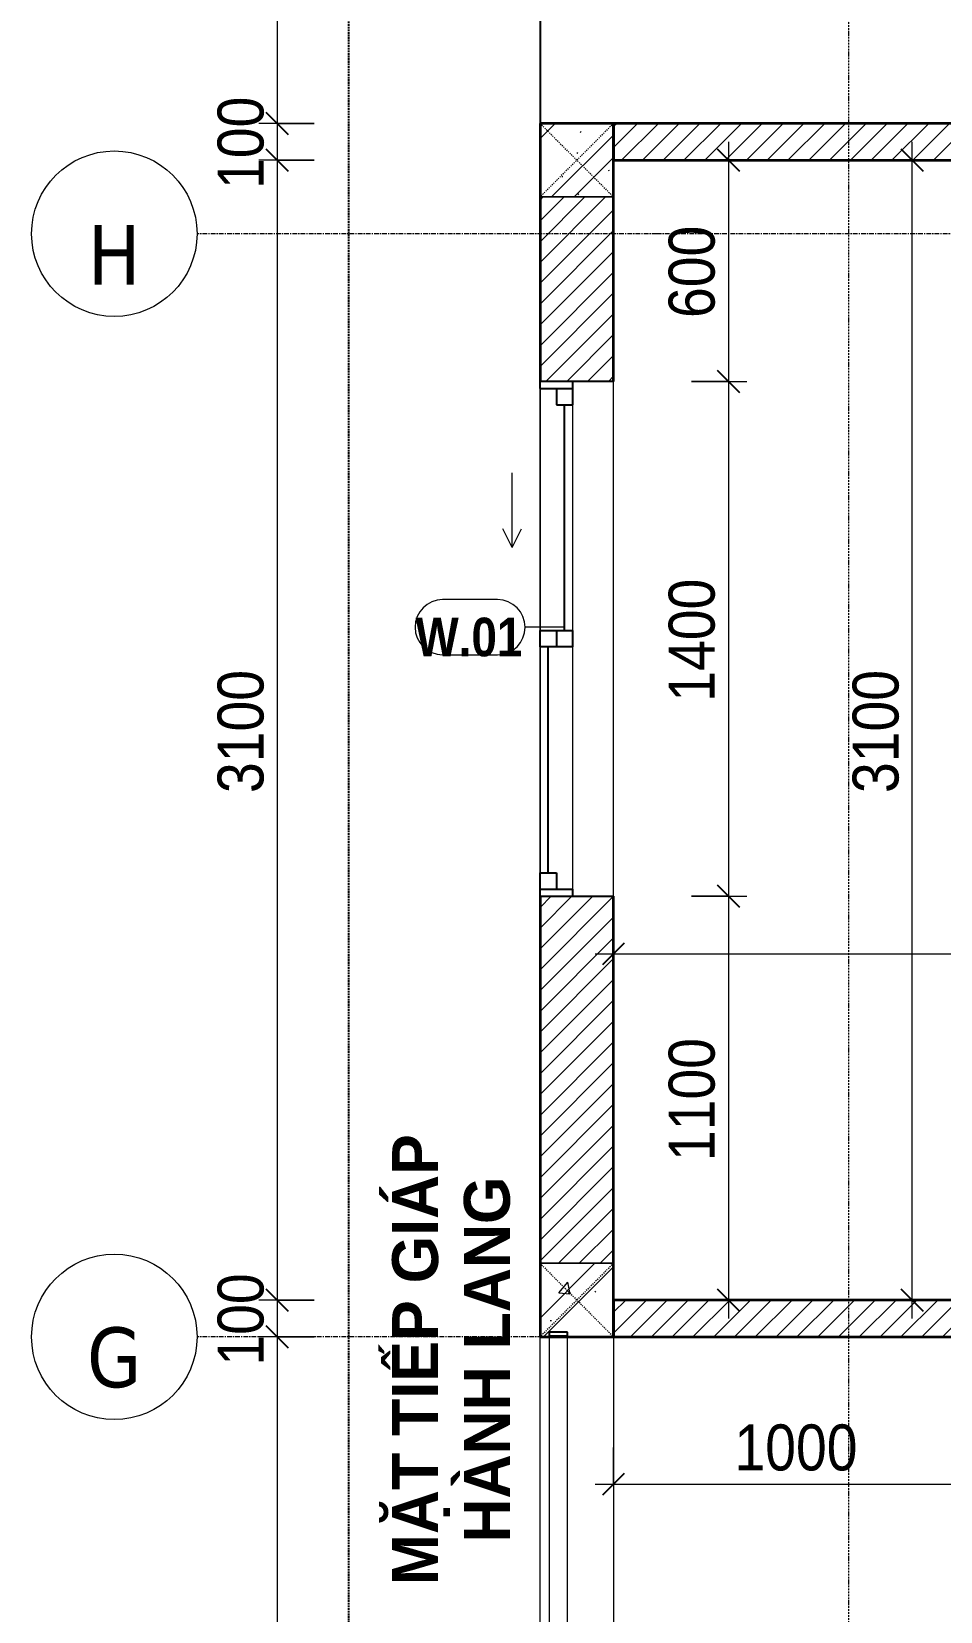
# Model space of a CAD drawing. Header units: millimetres. Extents: x 32270 to 221883, y 3811 to 78637.
# Drawn here: x 32270 to 34742, y 47690 to 51987 of the extents above; entities that cross this region are included whole.
import ezdxf

# ---------------------------------------------------------------- set-up
doc = ezdxf.new("R2010")
doc.units = ezdxf.units.MM
for name, pattern in [('Dash', [6, 3, -3]), ('Dash - Tight', [4.5, 3, -1.5]), ('Dash Dot 3_16_', [7.9375, 4.7625, -1.5875, 0, -1.5875]), ('Grid Line', [22.225, 12.7, -3.175, 3.175, -3.175]), ('Hidden', [7.14375, 4.7625, -2.38125])]:
    doc.linetypes.add(name, pattern=pattern)
for name, color, linetype, lineweight in [('0-1', 7, 'Continuous', 5), ('A-ANNO-DIMS', 211, 'Continuous', 9), ('A-ANNO-DIMS-50', 211, 'Continuous', 9), ('A-DETL-GENF-2', 92, 'Dash - Tight', 18), ('A-DETL-GENF-3', 92, 'Hidden', 25), ('A-FLOR-HRAL', 11, 'Continuous', 18), ('A-FLOR-HRAL-4', 11, 'Continuous', 25), ('A-GLAZ', 151, 'Continuous', 18), ('A-GLAZ-3', 151, 'Continuous', 25), ('A-GLAZ-IDEN', 152, 'Continuous', 9), ('A-WALL', 113, 'Continuous', 18), ('A-WALL-2', 7, 'Continuous', 35), ('A-WALL-4', 113, 'Continuous', 35), ('A-WALL-PATT-1', 9, 'Continuous', 18), ('A-WALL-PATT-2', 111, 'Continuous', 18), ('G-ANNO-SYMB-1', 111, 'Dash Dot 3_16_', 18), ('G-ANNO-TEXT-1', 7, 'Continuous', 9), ('M-EQPM', 50, 'Continuous', 18), ('M-EQPM-1', 50, 'Continuous', 25), ('S-COLS', 52, 'Continuous', 18), ('S-COLS-7', 52, 'Dash', 18), ('S-COLS-8', 52, 'Continuous', 35), ('S-COLS-HDLN', 52, 'Dash', 18), ('S-GRID-1', 1, 'Grid Line', 9), ('S-GRID-IDEN', 1, 'Continuous', 9)]:
    doc.layers.add(name, color=color, linetype=linetype, lineweight=lineweight)
doc.styles.add('Arial_B', font='arialbd.ttf', dxfattribs={"width": 0.95, "height": 125})
doc.styles.add('Arial_B_2', font='arialbd.ttf', dxfattribs={"width": 0.85, "height": 105})
doc.styles.add('Tahoma_B', font='tahomabd.ttf', dxfattribs={"height": 162.5})
doc.styles.add('UTM Avo', font='', dxfattribs={"width": 0.9, "height": 125})
doc.styles.get('UTM Avo').set_extended_font_data('UTM Avo')
doc.dimstyles.new('1_Dim_chi_tiet_2_5', dxfattribs={"dimscale": 304.8, "dimtxt": 124.912619, "dimasz": 0.19685, "dimexe": 0.164042, "dimexo": 0.0625, "dimgap": 0.016404, "dimtad": 1, "dimdec": 0, "dimrnd": 5, "dimzin": 0, "dimdsep": 46, "dimtxsty": 'UTM Avo', "dimblk1": 'OBLIQUE', "dimblk2": 'OBLIQUE', "dimsah": 1, "dimcen": 0.09, "dimdle": 0.164042, "dimazin": 0, "dimtfac": 1, "dimtdec": 4, "dimtix": 1, "dimtmove": 0, "dimatfit": 3, "dimfxl": 0.328084, "dimfxlon": 1, "dimtvp": 1, "dimtolj": 1, "dimtzin": 0, "dimarcsym": 2})
pattern_1 = [(45, (0, 0), (-28.28427, 28.28427), [])]
pattern_2 = [(50, (0, 0), (364.368, -31.8783), [38.1, -419.1]), (355, (0, 0), (-70.4859, 382.1133), [30.48, -335.28]), (100.451, (30.36, -2.66), (293.885, 350.2334), [32.38, -356.18]), (46.184, (0, 101.6), (542.1585, -84.0858), [57.15, -628.65]), (96.636, (45.2, 94.6), (474.805, 494.8554), [48.57, -534.27]), (351.184, (0, 101.6), (474.81, 494.85), [45.72, -502.92]), (21, (50.8, 76.2), (303.2285, -204.5305), [38.1, -419.1]), (326, (50.8, 76.2), (123.604, 368.376), [30.48, -335.28]), (71.451, (76.07, 59.16), (426.8341, 163.8427), [32.38, -356.18]), (37.5, (0, 0), (6.17665, 169.11015), [3.353, -327.863, 3.353, -337.007, -336.55]), (37.5, (0, 0), (6.17665, 169.11015), [-671.576, 3.353, -333.197]), (7.5, (0, 0), (133.6389, 200.3615), [3.353, -190.703, 3.353, -320.243, -128.27]), (7.5, (0, 0), (133.6389, 200.3615), [-517.652, 3.353, -124.917]), (327.5, (-113.28, 0), (271.18182, -11.45836), [3.353, -123.647, 3.353, -392.887, -525.78]), (327.5, (-113.28, 0), (271.18182, -11.45836), [-523.24, 3.353, -522.427]), (317.5, (-164.08, 0), (296.2585, 50.85285), [3.353, -161.747, 3.353, -259.791, -373.38]), (317.5, (-164.08, 0), (296.2585, 50.85285), [-428.244, 3.353, -370.027]), (45, (0, 0), (-125.7236, 125.7236), []), (45, (0, 190.5), (-125.7236, 125.7236), [])]

# ---------------------------------------------------------------- blocks, each defined once
blk = doc.blocks.new('NCV_TKTC_TANG 2_rvt-1-TKCS_CĂN HỘ LOẠI 3A - MẶT BẰNG')
at = {"layer": 'A-WALL-PATT-1'}
h = blk.add_hatch(dxfattribs=at)
h.set_pattern_fill('FP_1', color=256, style=0, pattern_type=2)
h.set_pattern_definition(pattern_1)
h.paths.add_polyline_path([(36952.6, 51636.9), (36952.6, 51736.9), (36227.6, 51736.9), (36227.6, 51731.5), (36177.6, 51731.5), (36177.6, 51736.9), (33852.6, 51736.9), (33852.6, 51636.9), (36357.2, 51636.9)])
h = blk.add_hatch(dxfattribs=at)
h.set_pattern_fill('FP_1', color=256, style=0, pattern_type=2)
h.set_pattern_definition(pattern_1)
h.paths.add_polyline_path([(36952.6, 48436.9), (36952.6, 48536.9), (33852.6, 48536.9), (33852.6, 48436.9), (35685.5, 48436.9)])
at = {"layer": 'A-WALL-2'}
for p, q in [((36177.6, 51736.9), (33852.6, 51736.9)), ((33852.6, 51736.9), (33852.6, 51636.9)), ((33852.6, 51636.9), (36952.6, 51636.9)), ((36952.6, 48536.9), (33852.6, 48536.9)), ((33852.6, 48536.9), (33852.6, 48436.9)), ((33852.6, 48436.9), (36952.6, 48436.9))]:
    blk.add_line(p, q, dxfattribs=at)
blk = doc.blocks.new('1_FAMILY RVT - W01-WxH 1400x1400xmm-389822-TKCS_CĂN HỘ LOẠI 3A - MẶT BẰNG')
at = {"layer": 'A-GLAZ'}
for p, q in [((248.4, 172.39), (299.2, 197.79)), ((248.4, 172.39), (299.2, 146.99)), ((248.4, 172.39), (451.6, 172.39)), ((700, 96.19), (-700, 96.19)), ((-636.5, 96.19), (-22.225, 96.19)), ((22.225, 96.19), (680.95, 96.19)), ((-680.95, 7.29), (-22.225, 7.29)), ((22.225, 7.29), (636.5, 7.29)), ((-700, -103.81), (700, -103.81))]:
    blk.add_line(p, q, dxfattribs=at)
at = {"layer": 'A-GLAZ-3'}
for p, q in [((-700, 96.19), (-700, -103.81)), ((-700, 96.19), (-636.5, 96.19)), ((-680.95, 96.19), (-680.95, 7.29)), ((-636.5, 96.19), (-636.5, 51.74)), ((-22.225, 7.29), (-22.225, 96.19)), ((-22.225, 96.19), (22.225, 96.19)), ((22.225, 96.19), (22.225, 7.29)), ((680.95, 96.19), (700, 96.19)), ((680.95, 96.19), (680.95, 7.29)), ((700, -103.81), (700, 96.19)), ((-636.5, 51.74), (-680.95, 51.74)), ((-636.5, 73.965), (-22.225, 73.965)), ((22.225, 51.74), (-22.225, 51.74)), ((636.5, 51.74), (636.5, 7.29)), ((680.95, 51.74), (636.5, 51.74)), ((-700, 7.29), (-680.95, 7.29)), ((-22.225, 7.29), (22.225, 7.29)), ((22.225, 29.515), (636.5, 29.515)), ((636.5, 7.29), (700, 7.29))]:
    blk.add_line(p, q, dxfattribs=at)
blk = doc.blocks.new('TKTC_XREF_251221_MB TANG 2-7 - TKTC_XREF_251221_MB TANG 2-7-2039446-TKCS_CĂN HỘ LOẠI 3A - MẶT BẰNG')
at = {"layer": 'M-EQPM-1'}
blk.add_line((0, 36125), (0, 34500), dxfattribs=at)
blk = doc.blocks.new('Railing - 50 x 10mm-1251311-TKCS_CĂN HỘ LOẠI 3A - MẶT BẰNG')
at = {"layer": 'A-FLOR-HRAL-4'}
for p, q in [((25, 5), (-25, 5)), ((-25, 5), (-25, -5)), ((25, -5), (25, 5)), ((-25, -5), (25, -5))]:
    blk.add_line(p, q, dxfattribs=at)
blk = doc.blocks.new('Railing - Railing-3231129-TKCS_CĂN HỘ LOẠI 3A - MẶT BẰNG')
at = {"layer": 'A-FLOR-HRAL'}
for p, q in [((33677.6, 48436.9), (33677.6, 45516.9)), ((33727.6, 45516.9), (33727.6, 48436.9))]:
    blk.add_line(p, q, dxfattribs=at)
for p in [(33702.6, 48444.5), (33702.6, 45511.9)]:
    blk.add_blockref('Railing - 50 x 10mm-1251311-TKCS_CĂN HỘ LOẠI 3A - MẶT BẰNG', p)
blk = doc.blocks.new('G1_SOF - BO TRU - 200x200-3052400-TKCS_CĂN HỘ LOẠI 3A - MẶT BẰNG')
at = {"layer": 'S-COLS-HDLN'}
for p, q in [((-100, 100), (100, -100)), ((100, 100), (-100, -100))]:
    blk.add_line(p, q, dxfattribs=at)
blk = doc.blocks.new('BORDER VIEW - BORDER VIEW-4802658-TKCS_CĂN HỘ LOẠI 3A - MẶT BẰNG')
at = {"layer": 'A-DETL-GENF-3'}
blk.add_line((0, 150), (0, 9428.4), dxfattribs=at)
blk = doc.blocks.new('Grid - M_Grid Head - Circle-353313-TKCS_CĂN HỘ LOẠI 3A - MẶT BẰNG')
at = {"layer": 'S-GRID-IDEN'}
blk.add_circle((0, 0), 4.5, dxfattribs=at)
blk = doc.blocks.new('SSA-WINDOW TAG - 10-2062020-TKCS_CĂN HỘ LOẠI 3A - MẶT BẰNG')
at = {"layer": 'A-GLAZ-IDEN'}
for p, q in [((1.296875, 1.5), (-1.6875, 1.5)), ((-1.6875, -1.5), (1.296875, -1.5))]:
    blk.add_line(p, q, dxfattribs=at)
for centre, start, end in [((-1.6875, 0), 90, 270), ((1.296875, 0), 270, 90)]:
    blk.add_arc(centre, 1.5, start, end, dxfattribs=at)
blk = doc.blocks.new('DIMBLOCK1-TKCS_CĂN HỘ LOẠI 3A - MẶT BẰNG')
at = {"layer": 'A-ANNO-DIMS-50'}
for p, q in [((34164.9, 51686.9), (34164.9, 51035.3)), ((34264.9, 51636.9), (34114.9, 51636.9)), ((34164.9, 51636.9), (34264.9, 51636.9)), ((34064.9, 51035.3), (34214.9, 51035.3)), ((34164.9, 51035.3), (34064.9, 51035.3))]:
    blk.add_line(p, q, dxfattribs=at)
at = {"layer": 'A-ANNO-DIMS-50', "lineweight": 25}
for p, q in [((34164.9, 51636.9), (34134.9, 51666.9)), ((34164.9, 51636.9), (34194.9, 51606.9)), ((34164.9, 51035.3), (34134.9, 51065.3)), ((34164.9, 51035.3), (34194.9, 51005.3))]:
    blk.add_line(p, q, dxfattribs=at)
at = {"layer": 'A-ANNO-DIMS-50', "color": 0, "insert": (34002.5, 51207.7), "char_height": 125, "width": 308.118, "attachment_point": 1, "rotation": 90, "line_spacing_factor": 1.110334, "style": 'UTM Avo'}
blk.add_mtext('600', dxfattribs=at)
blk = doc.blocks.new('_Oblique')
at = {"color": 0, "linetype": 'ByBlock', "lineweight": -2}
blk.add_line((-0.5, -0.5), (0.5, 0.5), dxfattribs=at)
blk = doc.blocks.new('DIMBLOCK2-TKCS_CĂN HỘ LOẠI 3A - MẶT BẰNG')
at = {"layer": 'A-ANNO-DIMS-50', "lineweight": 25}
for p, q in [((34164.9, 51035.3), (34134.9, 51065.3)), ((34164.9, 51035.3), (34194.9, 51005.3)), ((34164.9, 49635.3), (34134.9, 49665.3)), ((34164.9, 49635.3), (34194.9, 49605.3))]:
    blk.add_line(p, q, dxfattribs=at)
at = {"layer": 'A-ANNO-DIMS-50'}
for p, q in [((34064.9, 51035.3), (34214.9, 51035.3)), ((34164.9, 51035.3), (34064.9, 51035.3)), ((34164.9, 51035.3), (34164.9, 49635.3)), ((34064.9, 49635.3), (34214.9, 49635.3)), ((34164.9, 49635.3), (34064.9, 49635.3))]:
    blk.add_line(p, q, dxfattribs=at)
at = {"layer": 'A-ANNO-DIMS-50', "color": 0, "insert": (34002.5, 50164.1), "char_height": 125, "width": 410.824, "attachment_point": 1, "rotation": 90, "line_spacing_factor": 1.110334, "style": 'UTM Avo'}
blk.add_mtext('1400', dxfattribs=at)
blk = doc.blocks.new('DIMBLOCK3-TKCS_CĂN HỘ LOẠI 3A - MẶT BẰNG')
at = {"layer": 'A-ANNO-DIMS-50'}
for p, q in [((34064.9, 49635.3), (34214.9, 49635.3)), ((34164.9, 49635.3), (34064.9, 49635.3)), ((34164.9, 49635.3), (34164.9, 48486.9)), ((34264.9, 48536.9), (34114.9, 48536.9)), ((34164.9, 48536.9), (34264.9, 48536.9))]:
    blk.add_line(p, q, dxfattribs=at)
at = {"layer": 'A-ANNO-DIMS-50', "lineweight": 25}
for p, q in [((34164.9, 49635.3), (34134.9, 49665.3)), ((34164.9, 49635.3), (34194.9, 49605.3)), ((34164.9, 48536.9), (34134.9, 48566.9)), ((34164.9, 48536.9), (34194.9, 48506.9))]:
    blk.add_line(p, q, dxfattribs=at)
at = {"layer": 'A-ANNO-DIMS-50', "color": 0, "insert": (34002.5, 48914.9), "char_height": 125, "width": 410.824, "attachment_point": 1, "rotation": 90, "line_spacing_factor": 1.110334, "style": 'UTM Avo'}
blk.add_mtext('1100', dxfattribs=at)
blk = doc.blocks.new('DIMBLOCK7-TKCS_CĂN HỘ LOẠI 3A - MẶT BẰNG')
at = {"layer": 'A-ANNO-DIMS-50'}
for p, q in [((33852.6, 49578.8), (33852.6, 49428.8)), ((33852.6, 49478.8), (33852.6, 49578.8)), ((36952.6, 49578.8), (36952.6, 49428.8)), ((36952.6, 49478.8), (36952.6, 49578.8)), ((33802.6, 49478.8), (37002.6, 49478.8))]:
    blk.add_line(p, q, dxfattribs=at)
at = {"layer": 'A-ANNO-DIMS-50', "lineweight": 25}
for p, q in [((33852.6, 49478.8), (33882.6, 49508.8)), ((36952.6, 49478.8), (36982.6, 49508.8)), ((33852.6, 49478.8), (33822.6, 49448.8)), ((36952.6, 49478.8), (36922.6, 49448.8))]:
    blk.add_line(p, q, dxfattribs=at)
at = {"layer": 'A-ANNO-DIMS-50', "color": 0, "insert": (35231.4, 49641.2), "char_height": 125, "width": 410.824, "attachment_point": 1, "line_spacing_factor": 1.110334, "style": 'UTM Avo'}
blk.add_mtext('3100', dxfattribs=at)
blk = doc.blocks.new('DIMBLOCK11-TKCS_CĂN HỘ LOẠI 3A - MẶT BẰNG')
at = {"layer": 'A-ANNO-DIMS-50', "lineweight": 25}
for p, q in [((32937.9, 53436.9), (32907.9, 53466.9)), ((32937.9, 53436.9), (32967.9, 53406.9)), ((32937.9, 51736.9), (32907.9, 51766.9)), ((32937.9, 51736.9), (32967.9, 51706.9))]:
    blk.add_line(p, q, dxfattribs=at)
at = {"layer": 'A-ANNO-DIMS-50'}
for p, q in [((33037.9, 53436.9), (32887.9, 53436.9)), ((32937.9, 53436.9), (32937.9, 51736.9)), ((32937.9, 53436.9), (33037.9, 53436.9)), ((33037.9, 51736.9), (32887.9, 51736.9)), ((32937.9, 51736.9), (33037.9, 51736.9))]:
    blk.add_line(p, q, dxfattribs=at)
at = {"layer": 'A-ANNO-DIMS-50', "color": 0, "insert": (32775.5, 52415.8), "char_height": 125, "width": 410.824, "attachment_point": 1, "rotation": 90, "line_spacing_factor": 1.110334, "style": 'UTM Avo'}
blk.add_mtext('1700', dxfattribs=at)
blk = doc.blocks.new('DIMBLOCK12-TKCS_CĂN HỘ LOẠI 3A - MẶT BẰNG')
at = {"layer": 'A-ANNO-DIMS-50'}
for p, q in [((33037.9, 51736.9), (32887.9, 51736.9)), ((32937.9, 51736.9), (32937.9, 51636.9)), ((32937.9, 51736.9), (33037.9, 51736.9)), ((33037.9, 51636.9), (32887.9, 51636.9)), ((32937.9, 51636.9), (33037.9, 51636.9))]:
    blk.add_line(p, q, dxfattribs=at)
at = {"layer": 'A-ANNO-DIMS-50', "lineweight": 25}
for p, q in [((32937.9, 51736.9), (32907.9, 51766.9)), ((32937.9, 51736.9), (32967.9, 51706.9)), ((32937.9, 51636.9), (32907.9, 51666.9)), ((32937.9, 51636.9), (32967.9, 51606.9))]:
    blk.add_line(p, q, dxfattribs=at)
at = {"layer": 'A-ANNO-DIMS-50', "color": 0, "insert": (32775.5, 51558.6), "char_height": 125, "width": 308.118, "attachment_point": 1, "rotation": 90, "line_spacing_factor": 1.110334, "style": 'UTM Avo'}
blk.add_mtext('100', dxfattribs=at)
blk = doc.blocks.new('DIMBLOCK13-TKCS_CĂN HỘ LOẠI 3A - MẶT BẰNG')
at = {"layer": 'A-ANNO-DIMS-50', "lineweight": 25}
for p, q in [((32937.9, 51636.9), (32907.9, 51666.9)), ((32937.9, 51636.9), (32967.9, 51606.9)), ((32937.9, 48536.9), (32907.9, 48566.9)), ((32937.9, 48536.9), (32967.9, 48506.9))]:
    blk.add_line(p, q, dxfattribs=at)
at = {"layer": 'A-ANNO-DIMS-50'}
for p, q in [((33037.9, 51636.9), (32887.9, 51636.9)), ((32937.9, 51636.9), (32937.9, 48536.9)), ((32937.9, 51636.9), (33037.9, 51636.9)), ((33037.9, 48536.9), (32887.9, 48536.9)), ((32937.9, 48536.9), (33037.9, 48536.9))]:
    blk.add_line(p, q, dxfattribs=at)
at = {"layer": 'A-ANNO-DIMS-50', "color": 0, "insert": (32775.5, 49915.8), "char_height": 125, "width": 410.824, "attachment_point": 1, "rotation": 90, "line_spacing_factor": 1.110334, "style": 'UTM Avo'}
blk.add_mtext('3100', dxfattribs=at)
blk = doc.blocks.new('DIMBLOCK14-TKCS_CĂN HỘ LOẠI 3A - MẶT BẰNG')
at = {"layer": 'A-ANNO-DIMS-50', "lineweight": 25}
for p, q in [((32937.9, 48536.9), (32907.9, 48566.9)), ((32937.9, 48536.9), (32967.9, 48506.9)), ((32937.9, 48436.9), (32907.9, 48466.9)), ((32937.9, 48436.9), (32967.9, 48406.9))]:
    blk.add_line(p, q, dxfattribs=at)
at = {"layer": 'A-ANNO-DIMS-50'}
for p, q in [((33037.9, 48536.9), (32887.9, 48536.9)), ((32937.9, 48536.9), (32937.9, 48436.9)), ((32937.9, 48536.9), (33037.9, 48536.9)), ((33037.9, 48436.9), (32887.9, 48436.9)), ((32937.9, 48436.9), (33037.9, 48436.9))]:
    blk.add_line(p, q, dxfattribs=at)
at = {"layer": 'A-ANNO-DIMS-50', "color": 0, "insert": (32775.5, 48358.6), "char_height": 125, "width": 308.118, "attachment_point": 1, "rotation": 90, "line_spacing_factor": 1.110334, "style": 'UTM Avo'}
blk.add_mtext('100', dxfattribs=at)
blk = doc.blocks.new('DIMBLOCK15-TKCS_CĂN HỘ LOẠI 3A - MẶT BẰNG')
at = {"layer": 'A-ANNO-DIMS-50', "lineweight": 25}
for p, q in [((32937.9, 48436.9), (32907.9, 48466.9)), ((32937.9, 48436.9), (32967.9, 48406.9)), ((32937.9, 45436.9), (32907.9, 45466.9)), ((32937.9, 45436.9), (32967.9, 45406.9))]:
    blk.add_line(p, q, dxfattribs=at)
at = {"layer": 'A-ANNO-DIMS-50'}
for p, q in [((33037.9, 48436.9), (32887.9, 48436.9)), ((32937.9, 48436.9), (32937.9, 45436.9)), ((32937.9, 48436.9), (33037.9, 48436.9)), ((33037.9, 45436.9), (32887.9, 45436.9)), ((32937.9, 45436.9), (33037.9, 45436.9))]:
    blk.add_line(p, q, dxfattribs=at)
at = {"layer": 'A-ANNO-DIMS-50', "color": 0, "insert": (32775.5, 46765.8), "char_height": 125, "width": 410.824, "attachment_point": 1, "rotation": 90, "line_spacing_factor": 1.110334, "style": 'UTM Avo'}
blk.add_mtext('3000', dxfattribs=at)
blk = doc.blocks.new('DIMBLOCK27-TKCS_CĂN HỘ LOẠI 3A - MẶT BẰNG')
at = {"layer": 'A-ANNO-DIMS-50'}
for p, q in [((34665.1, 48486.9), (34665.1, 51686.9)), ((34565.1, 51636.9), (34715.1, 51636.9)), ((34665.1, 51636.9), (34565.1, 51636.9)), ((34565.1, 48536.9), (34715.1, 48536.9)), ((34665.1, 48536.9), (34565.1, 48536.9))]:
    blk.add_line(p, q, dxfattribs=at)
at = {"layer": 'A-ANNO-DIMS-50', "lineweight": 25}
for p, q in [((34665.1, 51636.9), (34635.1, 51666.9)), ((34665.1, 51636.9), (34695.1, 51606.9)), ((34665.1, 48536.9), (34635.1, 48566.9)), ((34665.1, 48536.9), (34695.1, 48506.9))]:
    blk.add_line(p, q, dxfattribs=at)
at = {"layer": 'A-ANNO-DIMS-50', "color": 0, "insert": (34502.7, 49915.8), "char_height": 125, "width": 410.824, "attachment_point": 1, "rotation": 90, "line_spacing_factor": 1.110334, "style": 'UTM Avo'}
blk.add_mtext('3100', dxfattribs=at)
blk = doc.blocks.new('DIMBLOCK37-TKCS_CĂN HỘ LOẠI 3A - MẶT BẰNG')
at = {"layer": 'A-ANNO-DIMS-50'}
for p, q in [((33852.6, 48136.2), (33852.6, 47986.2)), ((33852.6, 48036.2), (33852.6, 48136.2)), ((34852.6, 48136.2), (34852.6, 47986.2)), ((34852.6, 48036.2), (34852.6, 48136.2)), ((33802.6, 48036.2), (34902.6, 48036.2))]:
    blk.add_line(p, q, dxfattribs=at)
at = {"layer": 'A-ANNO-DIMS-50', "lineweight": 25}
for p, q in [((33852.6, 48036.2), (33822.6, 48006.2)), ((33852.6, 48036.2), (33882.6, 48066.2)), ((34852.6, 48036.2), (34822.6, 48006.2)), ((34852.6, 48036.2), (34882.6, 48066.2))]:
    blk.add_line(p, q, dxfattribs=at)
at = {"layer": 'A-ANNO-DIMS-50', "color": 0, "insert": (34181.4, 48198.6), "char_height": 125, "width": 410.824, "attachment_point": 1, "line_spacing_factor": 1.110334, "style": 'UTM Avo'}
blk.add_mtext('1000', dxfattribs=at)

msp = doc.modelspace()

# ---------------------------------------------------------------- hatches: boundary and pattern name
at = {"layer": 'A-WALL-PATT-2'}
h = msp.add_hatch(dxfattribs=at)
h.set_pattern_fill('FP_1', color=256, style=0, pattern_type=2)
h.set_pattern_definition(pattern_1)
h.paths.add_polyline_path([(33852.6, 48636.9), (33852.6, 49635.3), (33652.6, 49635.3), (33652.6, 48636.9)])
h.paths.add_polyline_path([(33652.6, 51035.3), (33852.6, 51035.3), (33852.6, 51536.9), (33652.6, 51536.9)])
at = {"layer": 'S-COLS'}
h = msp.add_hatch(dxfattribs=at)
h.set_pattern_fill('FP_2', color=256, style=0, pattern_type=2)
h.set_pattern_definition(pattern_2)
h.paths.add_polyline_path([(33852.6, 51536.9), (33852.6, 51736.9), (33652.6, 51736.9), (33652.6, 51536.9)])
h = msp.add_hatch(dxfattribs=at)
h.set_pattern_fill('FP_2', color=256, style=0, pattern_type=2)
h.set_pattern_definition(pattern_2)
h.paths.add_polyline_path([(33652.6, 48436.9), (33852.6, 48436.9), (33852.6, 48636.9), (33652.6, 48636.9)])
h.paths.add_polyline_path([(33677.6, 48439.5), (33677.6, 48449.5), (33727.6, 48449.5), (33727.6, 48439.5)])

# ---------------------------------------------------------------- linework, layer by layer
at = {"layer": 'A-GLAZ-IDEN'}
msp.add_line((33717, 50367.2), (33611.9, 50367.2), dxfattribs=at)
at = {"layer": 'A-WALL'}
for p, q in [((33852.6, 51536.9), (33652.6, 51536.9)), ((33652.6, 48636.9), (33852.6, 48636.9)), ((33652.6, 45511.9), (33652.6, 48436.9)), ((33852.6, 48436.9), (33852.6, 45511.9))]:
    msp.add_line(p, q, dxfattribs=at)
at = {"layer": 'A-WALL-4'}
for p, q in [((33652.6, 51536.9), (33652.6, 51035.3)), ((33852.6, 51035.3), (33852.6, 51536.9)), ((33652.6, 49635.3), (33652.6, 48636.9)), ((33852.6, 48636.9), (33852.6, 49635.3))]:
    msp.add_line(p, q, dxfattribs=at)
at = {"layer": 'G-ANNO-SYMB-1'}
msp.add_line((34492.6, 44090.7), (34492.6, 54898.3), dxfattribs=at)
at = {"layer": 'S-COLS'}
for p, q in [((33652.6, 51536.9), (33852.6, 51536.9)), ((33852.6, 48636.9), (33652.6, 48636.9))]:
    msp.add_line(p, q, dxfattribs=at)
at = {"layer": 'S-COLS-8'}
for p, q in [((33852.6, 51736.9), (33652.6, 51736.9)), ((33652.6, 51736.9), (33652.6, 51536.9)), ((33852.6, 51536.9), (33852.6, 51736.9)), ((33652.6, 48636.9), (33652.6, 48436.9)), ((33852.6, 48436.9), (33852.6, 48636.9)), ((33652.6, 48436.9), (33852.6, 48436.9))]:
    msp.add_line(p, q, dxfattribs=at)
at = {"layer": 'S-GRID-1'}
for p, q in [((33652.6, 45299.3), (33652.6, 53512.4)), ((33969.7, 51436.9), (32719.7, 51436.9)), ((42406.2, 51436.9), (33969.7, 51436.9)), ((33969.7, 48436.9), (32719.7, 48436.9)), ((42406.2, 48436.9), (33969.7, 48436.9))]:
    msp.add_line(p, q, dxfattribs=at)

# ---------------------------------------------------------------- block references
at = {"layer": '0-1'}
msp.add_blockref('NCV_TKTC_TANG 2_rvt-1-TKCS_CĂN HỘ LOẠI 3A - MẶT BẰNG', (0, 0), dxfattribs=at)
at = {"layer": 'A-DETL-GENF-2'}
msp.add_blockref('BORDER VIEW - BORDER VIEW-4802658-TKCS_CĂN HỘ LOẠI 3A - MẶT BẰNG', (33132.6, 44636.9), dxfattribs=at)
at = {"layer": 'A-FLOR-HRAL'}
msp.add_blockref('Railing - Railing-3231129-TKCS_CĂN HỘ LOẠI 3A - MẶT BẰNG', (0, 0), dxfattribs=at)
at = {"layer": 'A-GLAZ', "rotation": 89.9999999999999}
msp.add_blockref('1_FAMILY RVT - W01-WxH 1400x1400xmm-389822-TKCS_CĂN HỘ LOẠI 3A - MẶT BẰNG', (33748.8, 50335.3), dxfattribs=at)
at = {"layer": 'A-GLAZ-IDEN', "xscale": 49.99999999999998, "yscale": 49.99999999999998, "zscale": 49.99999999999998}
msp.add_blockref('SSA-WINDOW TAG - 10-2062020-TKCS_CĂN HỘ LOẠI 3A - MẶT BẰNG', (33472.1, 50366.7), dxfattribs=at)
at = {"layer": 'M-EQPM'}
msp.add_blockref('TKTC_XREF_251221_MB TANG 2-7 - TKTC_XREF_251221_MB TANG 2-7-2039446-TKCS_CĂN HỘ LOẠI 3A - MẶT BẰNG', (33652.6, 17236.9), dxfattribs=at)
at = {"layer": 'S-COLS-7'}
for p in [(33752.6, 51636.9), (33752.6, 48536.9)]:
    msp.add_blockref('G1_SOF - BO TRU - 200x200-3052400-TKCS_CĂN HỘ LOẠI 3A - MẶT BẰNG', p, dxfattribs=at)
at = {"layer": 'S-GRID-IDEN', "xscale": 49.99999999999998, "yscale": 49.99999999999998, "zscale": 49.99999999999998, "rotation": 89.99999999999982}
for p in [(32494.7, 51436.9), (32494.7, 48436.9)]:
    msp.add_blockref('Grid - M_Grid Head - Circle-353313-TKCS_CĂN HỘ LOẠI 3A - MẶT BẰNG', p, dxfattribs=at)

# ---------------------------------------------------------------- texts
at = {"layer": 'A-GLAZ-IDEN', "insert": (33459.2, 50339.4), "char_height": 105, "width": 300.9, "attachment_point": 5, "line_spacing_factor": 0.936439, "style": 'Arial_B_2'}
msp.add_mtext('\\pt2.1252,4.2504,6.37455,8.49975,10.62495,12.75015,14.87535,16.9995,19.1247,21.2499,23.3751,25.5003,27.6255,29.74965,31.87485,34.00005,36.12525,38.25045,40.3746,42.4998,44.625,46.7502,48.8754,50.99955,53.12475,55.24995,57.37515,59.50035,61.6245,63.7497,65.8749,68.0001;W.01', dxfattribs=at)
at = {"layer": 'G-ANNO-TEXT-1', "insert": (33411.3, 48375.1), "char_height": 125, "width": 1410.75, "attachment_point": 5, "rotation": 90, "line_spacing_factor": 0.936439, "style": 'Arial_B'}
msp.add_mtext('\\pt570,1140,1710,2280,2850,3420,3990,4560,5130,5700,6270,6840,7410,7980,8550,9120,9690,10260,10830,11400,11970,12540,13110,13680,14250,14820,15390,15960,16530,17100,17670,18240;MẶT TIẾP GIÁP\\PHÀNH LANG', dxfattribs=at)

# ---------------------------------------------------------------- dimensions: what is measured, and where the dimension line sits
at = {"layer": 'A-ANNO-DIMS'}
for base, p1, p2, override, picture, middle in [((32937.9, 51736.9), (33037.9, 53436.9), (33037.9, 51736.9), {"dimpost": '<>', "dimfxl": 1700}, 'DIMBLOCK11-TKCS_CĂN HỘ LOẠI 3A - MẶT BẰNG', (32868.2, 52586.9)), ((32937.9, 51636.9), (33037.9, 51736.9), (33037.9, 51636.9), {"dimpost": '<>', "dimfxl": 100}, 'DIMBLOCK12-TKCS_CĂN HỘ LOẠI 3A - MẶT BẰNG', (32868.2, 51686.9)), ((34164.9, 51035.3), (34264.9, 51636.9), (34064.9, 51035.3), {"dimpost": '<>', "dimfxl": 633.997971}, 'DIMBLOCK1-TKCS_CĂN HỘ LOẠI 3A - MẶT BẰNG', (34095.2, 51336.1)), ((34665.1, 51636.9), (34565.1, 48536.9), (34565.1, 51636.9), {"dimpost": '<>', "dimfxl": 3100}, 'DIMBLOCK27-TKCS_CĂN HỘ LOẠI 3A - MẶT BẰNG', (34595.4, 50086.9)), ((32937.9, 48536.9), (33037.9, 51636.9), (33037.9, 48536.9), {"dimpost": '<>', "dimfxl": 3100}, 'DIMBLOCK13-TKCS_CĂN HỘ LOẠI 3A - MẶT BẰNG', (32868.2, 50086.9)), ((34164.9, 49635.3), (34064.9, 51035.3), (34064.9, 49635.3), {"dimpost": '<>', "dimfxl": 1400}, 'DIMBLOCK2-TKCS_CĂN HỘ LOẠI 3A - MẶT BẰNG', (34095.2, 50335.3)), ((34164.9, 48536.9), (34064.9, 49635.3), (34264.9, 48536.9), {"dimpost": '<>', "dimfxl": 1116.434595}, 'DIMBLOCK3-TKCS_CĂN HỘ LOẠI 3A - MẶT BẰNG', (34095.2, 49086.1)), ((32937.9, 48436.9), (33037.9, 48536.9), (33037.9, 48436.9), {"dimpost": '<>', "dimfxl": 100}, 'DIMBLOCK14-TKCS_CĂN HỘ LOẠI 3A - MẶT BẰNG', (32868.2, 48486.9)), ((32937.9, 45436.9), (33037.9, 48436.9), (33037.9, 45436.9), {"dimpost": '<>', "dimfxl": 3000}, 'DIMBLOCK15-TKCS_CĂN HỘ LOẠI 3A - MẶT BẰNG', (32868.2, 46936.9))]:
    dim = msp.add_linear_dim(base=base, p1=p1, p2=p2, angle=90, dimstyle='1_Dim_chi_tiet_2_5', override=override, dxfattribs=at)
    dim.commit()
    dim.dimension.update_dxf_attribs({"geometry": picture, "text_midpoint": middle})
for base, p1, p2, override, picture, middle in [((36952.6, 49478.8), (33852.6, 49578.8), (36952.6, 49578.8), {"dimpost": '<>', "dimfxl": 3100}, 'DIMBLOCK7-TKCS_CĂN HỘ LOẠI 3A - MẶT BẰNG', (35402.6, 49548.5)), ((34852.6, 48036.2), (33852.6, 48136.2), (34852.6, 48136.2), {"dimpost": '<>', "dimfxl": 1000}, 'DIMBLOCK37-TKCS_CĂN HỘ LOẠI 3A - MẶT BẰNG', (34352.6, 48105.9))]:
    dim = msp.add_linear_dim(base=base, p1=p1, p2=p2, dimstyle='1_Dim_chi_tiet_2_5', override=override, dxfattribs=at)
    dim.commit()
    dim.dimension.update_dxf_attribs({"geometry": picture, "text_midpoint": middle})

# ---------------------------------------------------------------- next in the draw order: texts
at = {"layer": 'S-GRID-IDEN', "char_height": 162.5, "attachment_point": 5, "line_spacing_factor": 0.996129, "style": 'Tahoma_B', "bg_fill": 3, "box_fill_scale": 1.25, "bg_fill_color": 256, "bg_fill_true_color": 13158600, "bg_fill_transparency": 0}
for s, insert, width in [('\\pt634.99962,1269.99925,1905.0005,2540.00013,3174.99975,3809.99937,4445.00062,5080.00025,5714.99987,6349.9995,6985.00075,7620.00037,8255,8889.99962,9524.99925,10160.0005,10795.00013,11429.99975,12064.99938,12700.00063,13335.00025,13969.99988,14604.9995,15240.00075,15875.00038,16510,17144.99963,17779.99925,18415.0005,19050.00013,19684.99975,20319.99938;H', (32494.2, 51379.7), 172), ('\\pt634.99962,1269.99925,1905.0005,2540.00013,3174.99975,3809.99937,4445.00062,5080.00025,5714.99987,6349.9995,6985.00075,7620.00037,8255,8889.99962,9524.99925,10160.0005,10795.00013,11429.99975,12064.99938,12700.00063,13335.00025,13969.99988,14604.9995,15240.00075,15875.00038,16510,17144.99963,17779.99925,18415.0005,19050.00013,19684.99975,20319.99938;G', (32494.5, 48379.7), 168.5)]:
    msp.add_mtext(s, dxfattribs=dict(at, insert=insert, width=width))

doc.saveas('drawing.dxf')
